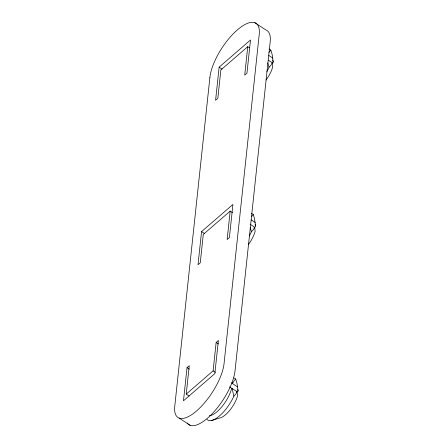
<?xml version="1.0" encoding="UTF-8"?>
<svg xmlns="http://www.w3.org/2000/svg" width="448" height="448" viewBox="0 0 448 448"><rect width="100%" height="100%" fill="white"/><g stroke="black" fill="none" stroke-linecap="round" stroke-linejoin="round"><path stroke-width="0.67" d="M186.222 394.111L189.263 365.702L187.023 367.64L183.478 400.786L214.844 373.638L218.389 340.491L216.149 342.429L213.108 370.838L186.222 394.111L189.112 396.01M230.177 211.126L227.142 239.54L229.382 237.597L232.926 204.456L201.561 231.605L198.016 264.746L200.256 262.808L203.291 234.399L230.177 211.126L232.49 212.643M247.755 46.682L244.714 75.09L246.96 73.153L250.499 40.006L219.134 67.155L215.589 100.302L217.834 98.364L220.87 69.955L247.755 46.682L249.486 47.818M268.307 60.178L272.222 62.748L271.001 65.134L269.046 67.267A24.858 9.486 -56.7 0 1 266.885 71.546M250.174 224.258L254.643 227.198L253.428 229.578L251.468 231.711A24.858 9.486 -56.7 0 1 249.306 235.99M231.952 382.301A21.308 8.131 -56.7 0 1 232.131 383.617L232.546 383.6L233.761 381.214L235.721 379.086A24.858 9.486 -56.7 0 0 233.856 377.978M229.426 386.91L237.07 391.642L235.855 394.027L233.895 396.155A24.858 9.486 -56.7 0 1 207.01 419.429M268.912 52.326L270.866 50.193A24.858 9.486 -56.7 0 0 269.007 49.084M251.334 216.77L253.294 214.637A24.858 9.486 -56.7 0 0 251.434 213.528M272.182 63.006L273.23 62.098L272.143 54.449L270.866 50.193M254.089 227.903L255.657 226.548L254.57 218.893L253.294 214.637M236.516 392.353L238.084 390.992L236.998 383.342L235.721 379.086M211.383 420.538L219.296 418.13A17.758 6.776 -56.7 0 0 237.574 395.73L237.07 391.642M254.856 22.714L265.832 29.921A39.066 14.907 -56.7 0 1 270.183 41.826L235.038 370.72A39.066 14.907 -56.7 0 1 213.584 412.233A39.066 14.907 -56.7 0 1 187.275 423.041M268.811 55.446L272.726 58.016M219.134 67.155L222.023 69.054M251.238 219.89L255.153 222.46M201.561 231.605L204.445 233.498M216.149 342.429L218.456 343.946M213.108 370.838L215.421 372.355M232.546 383.6L237.58 386.91M187.023 367.64L189.33 369.158M179.122 418.079L190.098 425.286M267.77 63.011L269.046 67.267M250.191 227.455L251.468 231.711M233.895 396.155L232.036 388.338M272.222 62.748L272.726 66.836A17.758 6.776 -56.7 0 1 266.05 79.99M254.643 227.198L255.147 231.28A17.758 6.776 -56.7 0 1 248.478 244.434M231.622 388.349A21.308 8.131 -56.7 0 1 209.345 415.8M237.759 389.558A17.758 6.776 -56.7 0 1 238.084 390.992M255.063 224.532A17.758 6.776 -56.7 0 1 255.534 225.786M272.636 60.088A17.758 6.776 -56.7 0 1 273.23 62.098M209.916 77.28L174.77 406.174A39.066 14.907 -56.7 0 0 196.633 410.883A39.066 14.907 -56.7 0 0 224.062 363.513L259.207 34.619A39.066 14.907 -56.7 0 0 237.345 29.91A39.066 14.907 -56.7 0 0 209.916 77.28"/></g></svg>
